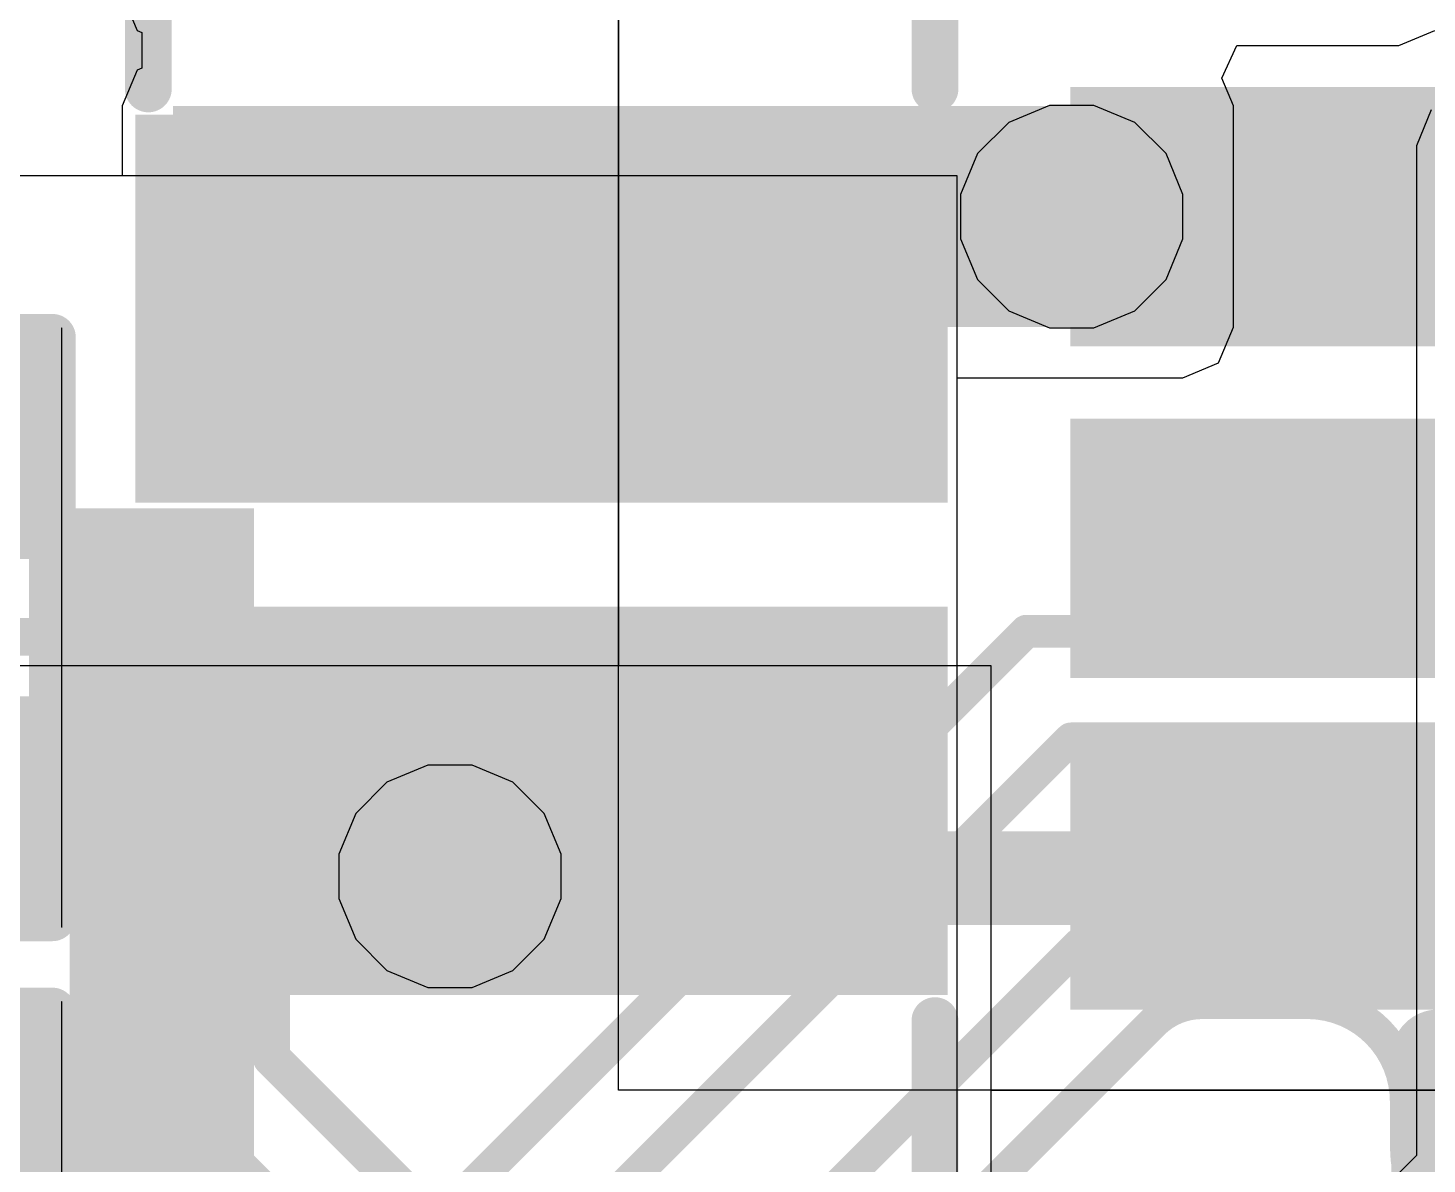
# Model space of a CAD drawing. Header units: inches. Extents: x -6 to 283, y -12 to 154.
# Drawn here: x 30.239 to 34.033, y 8.024 to 11.107 of the extents above; entities that cross this region are included whole.
import ezdxf

# ---------------------------------------------------------------- set-up
doc = ezdxf.new("R2010")
doc.units = ezdxf.units.IN
for name, color, linetype in [('Bottom Layer', 5, 'Continuous'), ('Bottom Overlay', 54, 'Continuous'), ('Bottom Paste', 16, 'Continuous'), ('Bottom Solder', 6, 'Continuous'), ('Drill Drawing', 1, 'Continuous'), ('GND-1', 16, 'Continuous'), ('GND-2', 90, 'Continuous'), ('GND-3', 216, 'Continuous'), ('GND-4', 54, 'Continuous'), ('PWR-1', 156, 'Continuous'), ('PWR-2', 130, 'Continuous'), ('Signal L1', 76, 'Continuous'), ('Signal L2', 6, 'Continuous'), ('Top Layer', 1, 'Continuous'), ('Top Overlay', 2, 'Continuous'), ('Top Paste', 8, 'Continuous'), ('Top Solder', 216, 'Continuous'), ('Via Holes', 16, 'Continuous')]:
    doc.layers.add(name, color=color, linetype=linetype)

# ---------------------------------------------------------------- blocks, each defined once
blk = doc.blocks.new('AP6275S__49')
at = {"layer": 'Top Layer'}
for points in [[(6.62250009, -2.45000018), (7.747499109999999, -2.45000018), (7.747499109999999, -2.94999918), (6.62250009, -2.94999918)], [(6.62250009, -3.34999838), (7.747499109999999, -3.34999838), (7.747499109999999, -3.84999738), (6.62250009, -3.84999738)], [(6.62250009, -4.24999912), (7.747499109999999, -4.24999912), (7.747499109999999, -4.74999812), (6.62250009, -4.74999812)]]:
    blk.add_hatch(color=1, dxfattribs=at).paths.add_polyline_path(points)
at = {"layer": 'Top Paste'}
for points in [[(6.62250009, -2.45000018), (7.747499109999999, -2.45000018), (7.747499109999999, -2.94999918), (6.62250009, -2.94999918)], [(6.62250009, -3.34999838), (7.747499109999999, -3.34999838), (7.747499109999999, -3.84999738), (6.62250009, -3.84999738)], [(6.62250009, -4.24999912), (7.747499109999999, -4.24999912), (7.747499109999999, -4.74999812), (6.62250009, -4.74999812)]]:
    blk.add_hatch(color=8, dxfattribs=at).paths.add_polyline_path(points)
at = {"layer": 'Top Solder'}
for points in [[(6.52090009, -2.34840018), (7.849099109999999, -2.34840018), (7.849099109999999, -3.05159918), (6.52090009, -3.05159918)], [(6.52090009, -3.24839838), (7.849099109999999, -3.24839838), (7.849099109999999, -3.95159738), (6.52090009, -3.95159738)], [(6.52090009, -4.14839912), (7.849099109999999, -4.14839912), (7.849099109999999, -4.85159812), (6.52090009, -4.85159812)]]:
    blk.add_hatch(color=216, dxfattribs=at).paths.add_polyline_path(points)
at = {"layer": 'Top Overlay'}
blk.add_lwpolyline([(7.518397459999999, -6.55319746, 0.254, 0.254, 0), (7.518397459999999, -4.97839746, 0.254, 0.254, 0)], format="xyseb", dxfattribs=at)
blk.add_lwpolyline([(7.454897459999999, -4.97839746, 0.127, 0.127, 1), (7.58189746, -4.97839746, 0.127, 0.127, 1)], format="xyseb", close=True, dxfattribs=at)
blk = doc.blocks.new('R___0402_B_75')
at = {"layer": 'Bottom Layer'}
for points in [[(-0.2413, 0.3175), (-0.2412999999999999, -0.3175), (-0.6985, -0.3175), (-0.6985, 0.3175)], [(0.6985, 0.3175), (0.6985, -0.3175), (0.2413, -0.3175), (0.2412999999999999, 0.3175)]]:
    blk.add_hatch(color=5, dxfattribs=at).paths.add_polyline_path(points)
at = {"layer": 'Bottom Paste'}
for points in [[(-0.2413, 0.3175), (-0.2412999999999999, -0.3175), (-0.6985, -0.3175), (-0.6985, 0.3175)], [(0.6985, 0.3175), (0.6985, -0.3175), (0.2413, -0.3175), (0.2412999999999999, 0.3175)]]:
    blk.add_hatch(color=16, dxfattribs=at).paths.add_polyline_path(points)
at = {"layer": 'Bottom Solder'}
for points in [[(-0.18629884, 0.37250116), (-0.1862988399999999, -0.37250116), (-0.75350116, -0.37250116), (-0.75350116, 0.37250116)], [(0.75350116, 0.37250116), (0.75350116, -0.37250116), (0.18629884, -0.37250116), (0.1862988399999999, 0.37250116)]]:
    blk.add_hatch(color=6, dxfattribs=at).paths.add_polyline_path(points)
at = {"layer": 'Bottom Overlay'}
for points in [[(0.7874, 0.4064, 0.127, 0.127, 0), (-0.7874, 0.4064, 0.127, 0.127, 0)], [(-0.7874, -0.4064, 0.127, 0.127, 0), (-0.7874, 0.4064, 0.127, 0.127, 0)], [(0.7874, -0.4064, 0.127, 0.127, 0), (0.7874, 0.4064, 0.127, 0.127, 0)], [(0.8128, 0.4318, 0.0032258, 0.0032258, 0), (-0.8128, 0.4318, 0.0032258, 0.0032258, 0)], [(0.7874, -0.4064, 0.127, 0.127, 0), (-0.7874, -0.4064, 0.127, 0.127, 0)]]:
    blk.add_lwpolyline(points, format="xyseb", dxfattribs=at)
for points in [[(-0.8191499999999999, 0.4064, 0.0635, 0.0635, 1), (-0.7556499999999999, 0.4064, 0.0635, 0.0635, 1)], [(-0.8191499999999999, 0.4064, 0.0635, 0.0635, 1), (-0.7556499999999999, 0.4064, 0.0635, 0.0635, 1)], [(0.7556499999999999, 0.4064, 0.0635, 0.0635, 1), (0.8191499999999999, 0.4064, 0.0635, 0.0635, 1)], [(0.7556499999999999, 0.4064, 0.0635, 0.0635, 1), (0.8191499999999999, 0.4064, 0.0635, 0.0635, 1)], [(-0.81360518, 0.4318, 0.0016129, 0.0016129, 1), (-0.8119948199999999, 0.4318, 0.0016129, 0.0016129, 1)], [(0.8119948199999999, 0.4318, 0.0016129, 0.0016129, 1), (0.81360518, 0.4318, 0.0016129, 0.0016129, 1)], [(-0.8191499999999999, -0.4064, 0.0635, 0.0635, 1), (-0.7556499999999999, -0.4064, 0.0635, 0.0635, 1)], [(-0.8191499999999999, -0.4064, 0.0635, 0.0635, 1), (-0.7556499999999999, -0.4064, 0.0635, 0.0635, 1)], [(0.7556499999999999, -0.4064, 0.0635, 0.0635, 1), (0.8191499999999999, -0.4064, 0.0635, 0.0635, 1)], [(0.7556499999999999, -0.4064, 0.0635, 0.0635, 1), (0.8191499999999999, -0.4064, 0.0635, 0.0635, 1)]]:
    blk.add_lwpolyline(points, format="xyseb", close=True, dxfattribs=at)
blk = doc.blocks.new('R___0402_B_114')
at = {"layer": 'Bottom Layer'}
for points in [[(-0.2413, 0.3175), (-0.2412999999999999, -0.3175), (-0.6985, -0.3175), (-0.6985, 0.3175)], [(0.6985, 0.3175), (0.6985, -0.3175), (0.2413, -0.3175), (0.2412999999999999, 0.3175)]]:
    blk.add_hatch(color=5, dxfattribs=at).paths.add_polyline_path(points)
at = {"layer": 'Bottom Paste'}
for points in [[(-0.2413, 0.3175), (-0.2412999999999999, -0.3175), (-0.6985, -0.3175), (-0.6985, 0.3175)], [(0.6985, 0.3175), (0.6985, -0.3175), (0.2413, -0.3175), (0.2412999999999999, 0.3175)]]:
    blk.add_hatch(color=16, dxfattribs=at).paths.add_polyline_path(points)
at = {"layer": 'Bottom Solder'}
for points in [[(-0.18629884, 0.37250116), (-0.1862988399999999, -0.37250116), (-0.75350116, -0.37250116), (-0.75350116, 0.37250116)], [(0.75350116, 0.37250116), (0.75350116, -0.37250116), (0.18629884, -0.37250116), (0.1862988399999999, 0.37250116)]]:
    blk.add_hatch(color=6, dxfattribs=at).paths.add_polyline_path(points)
at = {"layer": 'Bottom Overlay'}
for points in [[(0.7874, 0.4064, 0.127, 0.127, 0), (-0.7874, 0.4064, 0.127, 0.127, 0)], [(-0.7874, -0.4064, 0.127, 0.127, 0), (-0.7874, 0.4064, 0.127, 0.127, 0)], [(0.7874, -0.4064, 0.127, 0.127, 0), (0.7874, 0.4064, 0.127, 0.127, 0)], [(0.8128, 0.4318, 0.0032258, 0.0032258, 0), (-0.8128, 0.4318, 0.0032258, 0.0032258, 0)], [(0.7874, -0.4064, 0.127, 0.127, 0), (-0.7874, -0.4064, 0.127, 0.127, 0)]]:
    blk.add_lwpolyline(points, format="xyseb", dxfattribs=at)
for points in [[(-0.8191499999999999, 0.4064, 0.0635, 0.0635, 1), (-0.7556499999999999, 0.4064, 0.0635, 0.0635, 1)], [(-0.8191499999999999, 0.4064, 0.0635, 0.0635, 1), (-0.7556499999999999, 0.4064, 0.0635, 0.0635, 1)], [(0.7556499999999999, 0.4064, 0.0635, 0.0635, 1), (0.8191499999999999, 0.4064, 0.0635, 0.0635, 1)], [(0.7556499999999999, 0.4064, 0.0635, 0.0635, 1), (0.8191499999999999, 0.4064, 0.0635, 0.0635, 1)], [(-0.81360518, 0.4318, 0.0016129, 0.0016129, 1), (-0.8119948199999999, 0.4318, 0.0016129, 0.0016129, 1)], [(0.8119948199999999, 0.4318, 0.0016129, 0.0016129, 1), (0.81360518, 0.4318, 0.0016129, 0.0016129, 1)], [(-0.8191499999999999, -0.4064, 0.0635, 0.0635, 1), (-0.7556499999999999, -0.4064, 0.0635, 0.0635, 1)], [(-0.8191499999999999, -0.4064, 0.0635, 0.0635, 1), (-0.7556499999999999, -0.4064, 0.0635, 0.0635, 1)], [(0.7556499999999999, -0.4064, 0.0635, 0.0635, 1), (0.8191499999999999, -0.4064, 0.0635, 0.0635, 1)], [(0.7556499999999999, -0.4064, 0.0635, 0.0635, 1), (0.8191499999999999, -0.4064, 0.0635, 0.0635, 1)]]:
    blk.add_lwpolyline(points, format="xyseb", close=True, dxfattribs=at)
blk = doc.blocks.new('I________1008_B_183')
at = {"layer": 'Bottom Layer'}
for points in [[(-1.2499975, 1.00000054), (-0.3999966599999999, 1.00000054), (-0.3999966599999999, -1.00000054), (-1.2499975, -1.00000054)], [(0.40000174, 1.00000054), (1.25000258, 1.00000054), (1.25000258, -1.00000054), (0.40000174, -1.00000054)]]:
    blk.add_hatch(color=5, dxfattribs=at).paths.add_polyline_path(points)
at = {"layer": 'Bottom Paste'}
for points in [[(-1.2499975, 1.00000054), (-0.3999966599999999, 1.00000054), (-0.3999966599999999, -1.00000054), (-1.2499975, -1.00000054)], [(0.40000174, 1.00000054), (1.25000258, 1.00000054), (1.25000258, -1.00000054), (0.40000174, -1.00000054)]]:
    blk.add_hatch(color=16, dxfattribs=at).paths.add_polyline_path(points)
at = {"layer": 'Bottom Solder'}
for points in [[(-1.3515975, 1.10160054), (-0.29839666, 1.10160054), (-0.29839666, -1.10160054), (-1.3515975, -1.10160054)], [(0.29840174, 1.10160054), (1.35160258, 1.10160054), (1.35160258, -1.10160054), (0.29840174, -1.10160054)]]:
    blk.add_hatch(color=6, dxfattribs=at).paths.add_polyline_path(points)
at = {"layer": 'Bottom Overlay'}
for points in [[(0.2286, 1.0668, 0.127, 0.127, 0), (-0.2286, 1.0668, 0.127, 0.127, 0)], [(0.2286, -1.0668, 0.127, 0.127, 0), (-0.2286, -1.0668, 0.127, 0.127, 0)]]:
    blk.add_lwpolyline(points, format="xyseb", dxfattribs=at)
for points in [[(-0.26035, 1.0668, 0.0635, 0.0635, 1), (-0.19685, 1.0668, 0.0635, 0.0635, 1)], [(0.19685, 1.0668, 0.0635, 0.0635, 1), (0.26035, 1.0668, 0.0635, 0.0635, 1)], [(-0.26035, -1.0668, 0.0635, 0.0635, 1), (-0.19685, -1.0668, 0.0635, 0.0635, 1)], [(0.19685, -1.0668, 0.0635, 0.0635, 1), (0.26035, -1.0668, 0.0635, 0.0635, 1)]]:
    blk.add_lwpolyline(points, format="xyseb", close=True, dxfattribs=at)
blk = doc.blocks.new('I________1008_B_191')
at = {"layer": 'Bottom Layer'}
for points in [[(-1.2499975, 1.00000054), (-0.3999966599999999, 1.00000054), (-0.3999966599999999, -1.00000054), (-1.2499975, -1.00000054)], [(0.40000174, 1.00000054), (1.25000258, 1.00000054), (1.25000258, -1.00000054), (0.40000174, -1.00000054)]]:
    blk.add_hatch(color=5, dxfattribs=at).paths.add_polyline_path(points)
at = {"layer": 'Bottom Paste'}
for points in [[(-1.2499975, 1.00000054), (-0.3999966599999999, 1.00000054), (-0.3999966599999999, -1.00000054), (-1.2499975, -1.00000054)], [(0.40000174, 1.00000054), (1.25000258, 1.00000054), (1.25000258, -1.00000054), (0.40000174, -1.00000054)]]:
    blk.add_hatch(color=16, dxfattribs=at).paths.add_polyline_path(points)
at = {"layer": 'Bottom Solder'}
for points in [[(-1.3515975, 1.10160054), (-0.29839666, 1.10160054), (-0.29839666, -1.10160054), (-1.3515975, -1.10160054)], [(0.29840174, 1.10160054), (1.35160258, 1.10160054), (1.35160258, -1.10160054), (0.29840174, -1.10160054)]]:
    blk.add_hatch(color=6, dxfattribs=at).paths.add_polyline_path(points)
at = {"layer": 'Bottom Overlay'}
for points in [[(-0.2286, 1.0668, 0.127, 0.127, 0), (0.2286, 1.0668, 0.127, 0.127, 0)], [(-0.2286, -1.0668, 0.127, 0.127, 0), (0.2286, -1.0668, 0.127, 0.127, 0)]]:
    blk.add_lwpolyline(points, format="xyseb", dxfattribs=at)
for points in [[(-0.26035, 1.0668, 0.0635, 0.0635, 1), (-0.19685, 1.0668, 0.0635, 0.0635, 1)], [(0.19685, 1.0668, 0.0635, 0.0635, 1), (0.26035, 1.0668, 0.0635, 0.0635, 1)], [(-0.26035, -1.0668, 0.0635, 0.0635, 1), (-0.19685, -1.0668, 0.0635, 0.0635, 1)], [(0.19685, -1.0668, 0.0635, 0.0635, 1), (0.26035, -1.0668, 0.0635, 0.0635, 1)]]:
    blk.add_lwpolyline(points, format="xyseb", close=True, dxfattribs=at)

msp = doc.modelspace()

# ---------------------------------------------------------------- hatches: boundary and pattern name
at = {"layer": 'Bottom Layer'}
msp.add_hatch(color=5, dxfattribs=at).paths.add_polyline_path([(30.63203932, 10.29521182), (33.37100768, 10.29521182), (33.37100768, 10.89518014), (30.63203932, 10.89518014)])
h = msp.add_hatch(color=5, dxfattribs=at)
edge = h.paths.add_edge_path()
edge.add_arc((33.06985766, 10.59507152), 0.1999996, 0, 360)
h = msp.add_hatch(color=5, dxfattribs=at)
edge = h.paths.add_edge_path()
edge.add_arc((31.38337894, 8.8050243), 0.1999996, 0, 360)
at = {"layer": 'GND-1'}
h = msp.add_hatch(color=16, dxfattribs=at)
edge = h.paths.add_edge_path()
edge.add_arc((33.06985766, 10.59507152), 0.1999996, 0, 360)
h = msp.add_hatch(color=16, dxfattribs=at)
edge = h.paths.add_edge_path()
edge.add_arc((31.38337894, 8.8050243), 0.1999996, 0, 360)
at = {"layer": 'GND-2'}
h = msp.add_hatch(color=90, dxfattribs=at)
edge = h.paths.add_edge_path()
edge.add_arc((33.06985766, 10.59507152), 0.1999996, 0, 360)
h = msp.add_hatch(color=90, dxfattribs=at)
edge = h.paths.add_edge_path()
edge.add_arc((31.38337894, 8.8050243), 0.1999996, 0, 360)
at = {"layer": 'GND-3'}
h = msp.add_hatch(color=216, dxfattribs=at)
edge = h.paths.add_edge_path()
edge.add_arc((33.06985766, 10.59507152), 0.1999996, 0, 360)
h = msp.add_hatch(color=216, dxfattribs=at)
edge = h.paths.add_edge_path()
edge.add_arc((31.38337894, 8.8050243), 0.1999996, 0, 360)
at = {"layer": 'GND-4'}
h = msp.add_hatch(color=54, dxfattribs=at)
edge = h.paths.add_edge_path()
edge.add_arc((33.06985766, 10.59507152), 0.1999996, 0, 360)
h = msp.add_hatch(color=54, dxfattribs=at)
edge = h.paths.add_edge_path()
edge.add_arc((31.38337894, 8.8050243), 0.1999996, 0, 360)
at = {"layer": 'PWR-1'}
h = msp.add_hatch(color=156, dxfattribs=at)
edge = h.paths.add_edge_path()
edge.add_arc((33.06985766, 10.59507152), 0.1999996, 0, 360)
h = msp.add_hatch(color=156, dxfattribs=at)
edge = h.paths.add_edge_path()
edge.add_arc((31.38337894, 8.8050243), 0.1999996, 0, 360)
at = {"layer": 'PWR-2'}
h = msp.add_hatch(color=130, dxfattribs=at)
edge = h.paths.add_edge_path()
edge.add_arc((33.06985766, 10.59507152), 0.1999996, 0, 360)
h = msp.add_hatch(color=130, dxfattribs=at)
edge = h.paths.add_edge_path()
edge.add_arc((31.38337894, 8.8050243), 0.1999996, 0, 360)
at = {"layer": 'Signal L1'}
h = msp.add_hatch(color=76, dxfattribs=at)
edge = h.paths.add_edge_path()
edge.add_arc((33.06985766, 10.59507152), 0.1999996, 0, 360)
h = msp.add_hatch(color=76, dxfattribs=at)
edge = h.paths.add_edge_path()
edge.add_arc((31.38337894, 8.8050243), 0.1999996, 0, 360)
at = {"layer": 'Signal L2'}
h = msp.add_hatch(color=6, dxfattribs=at)
edge = h.paths.add_edge_path()
edge.add_arc((33.06985766, 10.59507152), 0.1999996, 0, 360)
h = msp.add_hatch(color=6, dxfattribs=at)
edge = h.paths.add_edge_path()
edge.add_arc((31.38337894, 8.8050243), 0.1999996, 0, 360)
at = {"layer": 'Top Layer'}
h = msp.add_hatch(color=1, dxfattribs=at)
edge = h.paths.add_edge_path()
edge.add_arc((33.06985766, 10.59507152), 0.1999996, 0, 360)
for points in [[(33.16793722, 9.44507382), (34.85545733999999, 9.44507382), (34.85545733999999, 9.94507282), (33.16793722, 9.94507282)], [(30.35173508, 9.80328494), (30.35173508, 5.92241386), (30.85173408, 5.92241386), (30.85173408, 9.80328494)]]:
    msp.add_hatch(color=1, dxfattribs=at).paths.add_polyline_path(points)
h = msp.add_hatch(color=1, dxfattribs=at)
edge = h.paths.add_edge_path()
edge.add_arc((31.38337894, 8.8050243), 0.1999996, 0, 360)
at = {"layer": 'Via Holes'}
h = msp.add_hatch(color=7, dxfattribs=at)
edge = h.paths.add_edge_path()
edge.add_arc((33.06985766, 10.59507152), 0.0999998, 0, 360)
h = msp.add_hatch(color=7, dxfattribs=at)
edge = h.paths.add_edge_path()
edge.add_arc((31.38337894, 8.8050243), 0.0999998, 0, 360)

# ---------------------------------------------------------------- linework, layer by layer
at = {"layer": 'Bottom Layer'}
for p, q in [((30.49457452, 11.1968026), (30.53483606, 11.09959934)), ((30.53483606, 11.09959934), (30.54810248, 11.09410278)), ((30.54810248, 11.09410278), (30.54810248, 10.99787996)), ((33.95713046, 11.0593378), (34.05433372, 11.09959934)), ((33.47730414, 10.97043526), (33.51741328, 11.0593378)), ((33.51741328, 11.0593378), (33.95713046, 11.0593378)), ((30.53483606, 10.9923834), (30.49457452, 10.89518014)), ((30.54810248, 10.99787996), (30.53483606, 10.9923834)), ((33.50847502, 10.89518014), (33.47730414, 10.97043526)), ((30.49457452, 10.89518014), (30.49457452, 10.70591966)), ((33.50847502, 10.29521182), (33.50847502, 10.89518014)), ((34.04504748, 10.88454516), (34.00478339999999, 10.78733682)), ((34.00478339999999, 10.78733682), (34.00478594, 10.78733174)), ((34.00478594, 10.78733174), (34.00479356, 8.04720768)), ((32.75905564, 10.70591966), (24.95460084, 10.70591966)), ((30.49457452, 10.70591966), (27.11151804, 10.70591966)), ((32.75905564, 6.17716062), (32.75905564, 10.70591966)), ((33.46821348, 10.19800856), (33.50847502, 10.29521182)), ((33.37101022, 10.15774702), (33.46821348, 10.19800856)), ((32.75905564, 9.561901119999998), (32.75905564, 10.15774702)), ((32.75905564, 10.15774702), (33.37101022, 10.15774702)), ((32.75905564, 8.45790028), (32.75905564, 9.561901119999998)), ((32.75905564, 7.92236668), (32.75905564, 8.45790028)), ((34.00479356, 8.04720768), (33.79105509999999, 7.83347176))]:
    msp.add_line(p, q, dxfattribs=at)
at = {"layer": 'Drill Drawing'}
for points in [[(32.81585766, 10.84907152, 0.0508, 0.0508, 0), (33.32385765999999, 10.84907152, 0.0508, 0.0508, 0)], [(32.81585766, 10.34107152, 0.0508, 0.0508, 0), (32.81585766, 10.84907152, 0.0508, 0.0508, 0)], [(33.32385765999999, 10.34107152, 0.0508, 0.0508, 0), (33.32385765999999, 10.84907152, 0.0508, 0.0508, 0)], [(32.81585766, 10.34107152, 0.0508, 0.0508, 0), (33.32385765999999, 10.34107152, 0.0508, 0.0508, 0)], [(31.12937894, 9.059024299999999, 0.0508, 0.0508, 0), (31.63737894, 9.059024299999999, 0.0508, 0.0508, 0)], [(31.12937894, 8.5510243, 0.0508, 0.0508, 0), (31.12937894, 9.059024299999999, 0.0508, 0.0508, 0)], [(31.63737894, 8.5510243, 0.0508, 0.0508, 0), (31.63737894, 9.059024299999999, 0.0508, 0.0508, 0)], [(31.12937894, 8.5510243, 0.0508, 0.0508, 0), (31.63737894, 8.5510243, 0.0508, 0.0508, 0)]]:
    msp.add_lwpolyline(points, format="xyseb", dxfattribs=at)
for points in [[(32.80315766, 10.84907152, 0.0254, 0.0254, 1), (32.82855766, 10.84907152, 0.0254, 0.0254, 1)], [(32.80315766, 10.84907152, 0.0254, 0.0254, 1), (32.82855766, 10.84907152, 0.0254, 0.0254, 1)], [(33.31115766, 10.84907152, 0.0254, 0.0254, 1), (33.33655766, 10.84907152, 0.0254, 0.0254, 1)], [(33.31115766, 10.84907152, 0.0254, 0.0254, 1), (33.33655766, 10.84907152, 0.0254, 0.0254, 1)], [(32.80315766, 10.34107152, 0.0254, 0.0254, 1), (32.82855766, 10.34107152, 0.0254, 0.0254, 1)], [(32.80315766, 10.34107152, 0.0254, 0.0254, 1), (32.82855766, 10.34107152, 0.0254, 0.0254, 1)], [(33.31115766, 10.34107152, 0.0254, 0.0254, 1), (33.33655766, 10.34107152, 0.0254, 0.0254, 1)], [(33.31115766, 10.34107152, 0.0254, 0.0254, 1), (33.33655766, 10.34107152, 0.0254, 0.0254, 1)], [(31.11667894, 9.059024299999999, 0.0254, 0.0254, 1), (31.14207894, 9.059024299999999, 0.0254, 0.0254, 1)], [(31.11667894, 9.059024299999999, 0.0254, 0.0254, 1), (31.14207894, 9.059024299999999, 0.0254, 0.0254, 1)], [(31.62467894, 9.059024299999999, 0.0254, 0.0254, 1), (31.65007894, 9.059024299999999, 0.0254, 0.0254, 1)], [(31.62467894, 9.059024299999999, 0.0254, 0.0254, 1), (31.65007894, 9.059024299999999, 0.0254, 0.0254, 1)], [(31.11667894, 8.5510243, 0.0254, 0.0254, 1), (31.14207894, 8.5510243, 0.0254, 0.0254, 1)], [(31.11667894, 8.5510243, 0.0254, 0.0254, 1), (31.14207894, 8.5510243, 0.0254, 0.0254, 1)], [(31.62467894, 8.5510243, 0.0254, 0.0254, 1), (31.65007894, 8.5510243, 0.0254, 0.0254, 1)], [(31.62467894, 8.5510243, 0.0254, 0.0254, 1), (31.65007894, 8.5510243, 0.0254, 0.0254, 1)]]:
    msp.add_lwpolyline(points, format="xyseb", close=True, dxfattribs=at)
at = {"layer": 'GND-1'}
for p, q in [((33.0098654, 10.89667112), (32.89901472, 10.85075554)), ((33.12984992, 10.89667112), (33.0098654, 10.89667112)), ((33.2407006, 10.85075554), (33.12984992, 10.89667112)), ((32.89901472, 10.85075554), (32.81417364, 10.76591446)), ((33.32554168, 10.76591446), (33.2407006, 10.85075554)), ((32.81417364, 10.76591446), (32.76825806, 10.65506378)), ((33.37145726, 10.65506378), (33.32554168, 10.76591446)), ((32.76825806, 10.65506378), (32.76825806, 10.53507926)), ((33.37145726, 10.53507926), (33.37145726, 10.65506378)), ((32.76825806, 10.53507926), (32.81417364, 10.42422858)), ((33.32554168, 10.42422858), (33.37145726, 10.53507926)), ((32.81417364, 10.42422858), (32.89901472, 10.3393875)), ((33.2407006, 10.3393875), (33.32554168, 10.42422858)), ((32.89901472, 10.3393875), (33.0098654, 10.29347192)), ((33.12984992, 10.29347192), (33.2407006, 10.3393875)), ((33.0098654, 10.29347192), (33.12984992, 10.29347192)), ((31.32338668, 9.1066239), (31.212536, 9.06070832)), ((31.4433712, 9.1066239), (31.32338668, 9.1066239)), ((31.55422188, 9.06070832), (31.4433712, 9.1066239)), ((31.212536, 9.06070832), (31.12769492, 8.97586724)), ((31.63906296, 8.97586724), (31.55422188, 9.06070832)), ((31.12769492, 8.97586724), (31.08177934, 8.865016559999999)), ((31.68497854, 8.865016559999999), (31.63906296, 8.97586724)), ((31.08177934, 8.865016559999999), (31.08177934, 8.74503204)), ((31.68497854, 8.74503204), (31.68497854, 8.865016559999999)), ((31.08177934, 8.74503204), (31.12769492, 8.63418136)), ((31.63906296, 8.63418136), (31.68497854, 8.74503204)), ((31.12769492, 8.63418136), (31.212536, 8.54934028)), ((31.55422188, 8.54934028), (31.63906296, 8.63418136)), ((31.212536, 8.54934028), (31.32338668, 8.503424699999998)), ((31.4433712, 8.503424699999998), (31.55422188, 8.54934028)), ((31.32338668, 8.503424699999998), (31.4433712, 8.503424699999998))]:
    msp.add_line(p, q, dxfattribs=at)
at = {"layer": 'GND-2'}
for p, q in [((33.0098654, 10.89667112), (32.89901472, 10.85075554)), ((33.12984992, 10.89667112), (33.0098654, 10.89667112)), ((33.2407006, 10.85075554), (33.12984992, 10.89667112)), ((32.89901472, 10.85075554), (32.81417364, 10.76591446)), ((33.32554168, 10.76591446), (33.2407006, 10.85075554)), ((32.81417364, 10.76591446), (32.76825806, 10.65506378)), ((33.37145726, 10.65506378), (33.32554168, 10.76591446)), ((32.76825806, 10.65506378), (32.76825806, 10.53507926)), ((33.37145726, 10.53507926), (33.37145726, 10.65506378)), ((32.76825806, 10.53507926), (32.81417364, 10.42422858)), ((33.32554168, 10.42422858), (33.37145726, 10.53507926)), ((32.81417364, 10.42422858), (32.89901472, 10.3393875)), ((33.2407006, 10.3393875), (33.32554168, 10.42422858)), ((32.89901472, 10.3393875), (33.0098654, 10.29347192)), ((33.12984992, 10.29347192), (33.2407006, 10.3393875)), ((33.0098654, 10.29347192), (33.12984992, 10.29347192)), ((31.32338668, 9.1066239), (31.212536, 9.06070832)), ((31.4433712, 9.1066239), (31.32338668, 9.1066239)), ((31.55422188, 9.06070832), (31.4433712, 9.1066239)), ((31.212536, 9.06070832), (31.12769492, 8.97586724)), ((31.63906296, 8.97586724), (31.55422188, 9.06070832)), ((31.12769492, 8.97586724), (31.08177934, 8.865016559999999)), ((31.68497854, 8.865016559999999), (31.63906296, 8.97586724)), ((31.08177934, 8.865016559999999), (31.08177934, 8.74503204)), ((31.68497854, 8.74503204), (31.68497854, 8.865016559999999)), ((31.08177934, 8.74503204), (31.12769492, 8.63418136)), ((31.63906296, 8.63418136), (31.68497854, 8.74503204)), ((31.12769492, 8.63418136), (31.212536, 8.54934028)), ((31.55422188, 8.54934028), (31.63906296, 8.63418136)), ((31.212536, 8.54934028), (31.32338668, 8.503424699999998)), ((31.4433712, 8.503424699999998), (31.55422188, 8.54934028)), ((31.32338668, 8.503424699999998), (31.4433712, 8.503424699999998))]:
    msp.add_line(p, q, dxfattribs=at)
at = {"layer": 'GND-3'}
for p, q in [((33.0098654, 10.89667112), (32.89901472, 10.85075554)), ((33.12984992, 10.89667112), (33.0098654, 10.89667112)), ((33.2407006, 10.85075554), (33.12984992, 10.89667112)), ((32.89901472, 10.85075554), (32.81417364, 10.76591446)), ((33.32554168, 10.76591446), (33.2407006, 10.85075554)), ((32.81417364, 10.76591446), (32.76825806, 10.65506378)), ((33.37145726, 10.65506378), (33.32554168, 10.76591446)), ((32.76825806, 10.65506378), (32.76825806, 10.53507926)), ((33.37145726, 10.53507926), (33.37145726, 10.65506378)), ((32.76825806, 10.53507926), (32.81417364, 10.42422858)), ((33.32554168, 10.42422858), (33.37145726, 10.53507926)), ((32.81417364, 10.42422858), (32.89901472, 10.3393875)), ((33.2407006, 10.3393875), (33.32554168, 10.42422858)), ((32.89901472, 10.3393875), (33.0098654, 10.29347192)), ((33.12984992, 10.29347192), (33.2407006, 10.3393875)), ((33.0098654, 10.29347192), (33.12984992, 10.29347192)), ((31.32338668, 9.1066239), (31.212536, 9.06070832)), ((31.4433712, 9.1066239), (31.32338668, 9.1066239)), ((31.55422188, 9.06070832), (31.4433712, 9.1066239)), ((31.212536, 9.06070832), (31.12769492, 8.97586724)), ((31.63906296, 8.97586724), (31.55422188, 9.06070832)), ((31.12769492, 8.97586724), (31.08177934, 8.865016559999999)), ((31.68497854, 8.865016559999999), (31.63906296, 8.97586724)), ((31.08177934, 8.865016559999999), (31.08177934, 8.74503204)), ((31.68497854, 8.74503204), (31.68497854, 8.865016559999999)), ((31.08177934, 8.74503204), (31.12769492, 8.63418136)), ((31.63906296, 8.63418136), (31.68497854, 8.74503204)), ((31.12769492, 8.63418136), (31.212536, 8.54934028)), ((31.55422188, 8.54934028), (31.63906296, 8.63418136)), ((31.212536, 8.54934028), (31.32338668, 8.503424699999998)), ((31.4433712, 8.503424699999998), (31.55422188, 8.54934028)), ((31.32338668, 8.503424699999998), (31.4433712, 8.503424699999998))]:
    msp.add_line(p, q, dxfattribs=at)
at = {"layer": 'GND-4'}
for p, q in [((33.0098654, 10.89667112), (32.89901472, 10.85075554)), ((33.12984992, 10.89667112), (33.0098654, 10.89667112)), ((33.2407006, 10.85075554), (33.12984992, 10.89667112)), ((32.89901472, 10.85075554), (32.81417364, 10.76591446)), ((33.32554168, 10.76591446), (33.2407006, 10.85075554)), ((32.81417364, 10.76591446), (32.76825806, 10.65506378)), ((33.37145726, 10.65506378), (33.32554168, 10.76591446)), ((32.76825806, 10.65506378), (32.76825806, 10.53507926)), ((33.37145726, 10.53507926), (33.37145726, 10.65506378)), ((32.76825806, 10.53507926), (32.81417364, 10.42422858)), ((33.32554168, 10.42422858), (33.37145726, 10.53507926)), ((32.81417364, 10.42422858), (32.89901472, 10.3393875)), ((33.2407006, 10.3393875), (33.32554168, 10.42422858)), ((32.89901472, 10.3393875), (33.0098654, 10.29347192)), ((33.12984992, 10.29347192), (33.2407006, 10.3393875)), ((33.0098654, 10.29347192), (33.12984992, 10.29347192)), ((31.32338668, 9.1066239), (31.212536, 9.06070832)), ((31.4433712, 9.1066239), (31.32338668, 9.1066239)), ((31.55422188, 9.06070832), (31.4433712, 9.1066239)), ((31.212536, 9.06070832), (31.12769492, 8.97586724)), ((31.63906296, 8.97586724), (31.55422188, 9.06070832)), ((31.12769492, 8.97586724), (31.08177934, 8.865016559999999)), ((31.68497854, 8.865016559999999), (31.63906296, 8.97586724)), ((31.08177934, 8.865016559999999), (31.08177934, 8.74503204)), ((31.68497854, 8.74503204), (31.68497854, 8.865016559999999)), ((31.08177934, 8.74503204), (31.12769492, 8.63418136)), ((31.63906296, 8.63418136), (31.68497854, 8.74503204)), ((31.12769492, 8.63418136), (31.212536, 8.54934028)), ((31.55422188, 8.54934028), (31.63906296, 8.63418136)), ((31.212536, 8.54934028), (31.32338668, 8.503424699999998)), ((31.4433712, 8.503424699999998), (31.55422188, 8.54934028)), ((31.32338668, 8.503424699999998), (31.4433712, 8.503424699999998))]:
    msp.add_line(p, q, dxfattribs=at)
at = {"layer": 'PWR-1'}
for p, q in [((33.0098654, 10.89667112), (32.89901472, 10.85075554)), ((33.12984992, 10.89667112), (33.0098654, 10.89667112)), ((33.2407006, 10.85075554), (33.12984992, 10.89667112)), ((32.89901472, 10.85075554), (32.81417364, 10.76591446)), ((33.32554168, 10.76591446), (33.2407006, 10.85075554)), ((32.81417364, 10.76591446), (32.76825806, 10.65506378)), ((33.37145726, 10.65506378), (33.32554168, 10.76591446)), ((32.76825806, 10.65506378), (32.76825806, 10.53507926)), ((33.37145726, 10.53507926), (33.37145726, 10.65506378)), ((32.76825806, 10.53507926), (32.81417364, 10.42422858)), ((33.32554168, 10.42422858), (33.37145726, 10.53507926)), ((32.81417364, 10.42422858), (32.89901472, 10.3393875)), ((33.2407006, 10.3393875), (33.32554168, 10.42422858)), ((32.89901472, 10.3393875), (33.0098654, 10.29347192)), ((33.12984992, 10.29347192), (33.2407006, 10.3393875)), ((33.0098654, 10.29347192), (33.12984992, 10.29347192)), ((31.32338668, 9.1066239), (31.212536, 9.06070832)), ((31.4433712, 9.1066239), (31.32338668, 9.1066239)), ((31.55422188, 9.06070832), (31.4433712, 9.1066239)), ((31.212536, 9.06070832), (31.12769492, 8.97586724)), ((31.63906296, 8.97586724), (31.55422188, 9.06070832)), ((31.12769492, 8.97586724), (31.08177934, 8.865016559999999)), ((31.68497854, 8.865016559999999), (31.63906296, 8.97586724)), ((31.08177934, 8.865016559999999), (31.08177934, 8.74503204)), ((31.68497854, 8.74503204), (31.68497854, 8.865016559999999)), ((31.08177934, 8.74503204), (31.12769492, 8.63418136)), ((31.63906296, 8.63418136), (31.68497854, 8.74503204)), ((31.12769492, 8.63418136), (31.212536, 8.54934028)), ((31.55422188, 8.54934028), (31.63906296, 8.63418136)), ((31.212536, 8.54934028), (31.32338668, 8.503424699999998)), ((31.4433712, 8.503424699999998), (31.55422188, 8.54934028)), ((31.32338668, 8.503424699999998), (31.4433712, 8.503424699999998))]:
    msp.add_line(p, q, dxfattribs=at)
at = {"layer": 'PWR-2'}
for p, q in [((33.0098654, 10.89667112), (32.89901472, 10.85075554)), ((33.12984992, 10.89667112), (33.0098654, 10.89667112)), ((33.2407006, 10.85075554), (33.12984992, 10.89667112)), ((32.89901472, 10.85075554), (32.81417364, 10.76591446)), ((33.32554168, 10.76591446), (33.2407006, 10.85075554)), ((32.81417364, 10.76591446), (32.76825806, 10.65506378)), ((33.37145726, 10.65506378), (33.32554168, 10.76591446)), ((32.76825806, 10.65506378), (32.76825806, 10.53507926)), ((33.37145726, 10.53507926), (33.37145726, 10.65506378)), ((32.76825806, 10.53507926), (32.81417364, 10.42422858)), ((33.32554168, 10.42422858), (33.37145726, 10.53507926)), ((32.81417364, 10.42422858), (32.89901472, 10.3393875)), ((33.2407006, 10.3393875), (33.32554168, 10.42422858)), ((32.89901472, 10.3393875), (33.0098654, 10.29347192)), ((33.12984992, 10.29347192), (33.2407006, 10.3393875)), ((33.0098654, 10.29347192), (33.12984992, 10.29347192)), ((31.32338668, 9.1066239), (31.212536, 9.06070832)), ((31.4433712, 9.1066239), (31.32338668, 9.1066239)), ((31.55422188, 9.06070832), (31.4433712, 9.1066239)), ((31.212536, 9.06070832), (31.12769492, 8.97586724)), ((31.63906296, 8.97586724), (31.55422188, 9.06070832)), ((31.12769492, 8.97586724), (31.08177934, 8.865016559999999)), ((31.68497854, 8.865016559999999), (31.63906296, 8.97586724)), ((31.08177934, 8.865016559999999), (31.08177934, 8.74503204)), ((31.68497854, 8.74503204), (31.68497854, 8.865016559999999)), ((31.08177934, 8.74503204), (31.12769492, 8.63418136)), ((31.63906296, 8.63418136), (31.68497854, 8.74503204)), ((31.12769492, 8.63418136), (31.212536, 8.54934028)), ((31.55422188, 8.54934028), (31.63906296, 8.63418136)), ((31.212536, 8.54934028), (31.32338668, 8.503424699999998)), ((31.4433712, 8.503424699999998), (31.55422188, 8.54934028)), ((31.32338668, 8.503424699999998), (31.4433712, 8.503424699999998))]:
    msp.add_line(p, q, dxfattribs=at)
at = {"layer": 'Signal L1'}
for points in [[(30.31635542, 6.839734859999999, 0.08889999999999999, 0.08889999999999999, 0), (32.94669814, 9.47007758, 0.08889999999999999, 0.08889999999999999, 0)], [(32.94669814, 9.47007758, 0.08889999999999999, 0.08889999999999999, 0), (43.64464982, 9.47007758, 0.08889999999999999, 0.08889999999999999, 0)], [(30.60845542, 6.7187445, 0.08889999999999999, 0.08889999999999999, 0), (33.0676885, 9.177977579999999, 0.08889999999999999, 0.08889999999999999, 0)], [(33.0676885, 9.177977579999999, 0.08889999999999999, 0.08889999999999999, 0), (43.76564018, 9.177977579999999, 0.08889999999999999, 0.08889999999999999, 0)], [(33.08633464, 8.616538519999999, 0.08889999999999999, 0.08889999999999999, -0.1999909472770583), (33.4170401, 8.7543259, 0.08889999999999999, 0.08889999999999999, 0)], [(33.4170401, 8.7543259, 0.08889999999999999, 0.08889999999999999, 0), (33.71206872, 8.7543259, 0.08889999999999999, 0.08889999999999999, 0)], [(33.71206872, 8.754328439999998, 0.08889999999999999, 0.08889999999999999, -0.001506673397261366), (33.71436488, 8.754323359999999, 0.08889999999999999, 0.08889999999999999, 0)], [(33.71436488, 8.754323359999999, 0.08889999999999999, 0.08889999999999999, -0.002791423259831224), (33.71599556, 8.7543132, 0.08889999999999999, 0.08889999999999999, 0)], [(33.71599556, 8.7543132, 0.08889999999999999, 0.08889999999999999, -0.4106761781847873), (34.26922788, 8.19434988, 0.08889999999999999, 0.08889999999999999, 0)], [(31.23218544, 6.76238678, 0.08889999999999999, 0.08889999999999999, 0), (33.08581393999999, 8.61601782, 0.08889999999999999, 0.08889999999999999, 0)], [(33.08581393999999, 8.61601782, 0.08889999999999999, 0.08889999999999999, 0), (33.08633464, 8.616538519999999, 0.08889999999999999, 0.08889999999999999, 0)], [(33.28997151999999, 8.4070825, 0.08889999999999999, 0.08889999999999999, -0.1984619873410862), (33.42342566, 8.4622259, 0.08889999999999999, 0.08889999999999999, 0)], [(33.42342566, 8.4622259, 0.08889999999999999, 0.08889999999999999, 0), (33.71219064, 8.4622259, 0.08889999999999999, 0.08889999999999999, 0)], [(33.71219064, 8.46222844, 0.08889999999999999, 0.08889999999999999, -0.002657158529336122), (33.71313552, 8.4622259, 0.08889999999999999, 0.08889999999999999, 0)], [(33.71313552, 8.4622259, 0.08889999999999999, 0.08889999999999999, -0.40994335537201), (33.97712788, 8.19434988, 0.08889999999999999, 0.08889999999999999, 0)], [(31.43906336, 6.556174339999999, 0.08889999999999999, 0.08889999999999999, 0), (33.28974038, 8.40685136, 0.08889999999999999, 0.08889999999999999, 0)], [(33.28974038, 8.40685136, 0.08889999999999999, 0.08889999999999999, 0), (33.28997151999999, 8.4070825, 0.08889999999999999, 0.08889999999999999, 0)], [(33.28974038, 8.40685136, 0.08889999999999999, 0.08889999999999999, -0.0004332758072179775), (33.28997151999999, 8.4070825, 0.08889999999999999, 0.08889999999999999, 0)], [(33.97712788, 8.07466254, 0.08889999999999999, 0.08889999999999999, 0), (33.97712788, 8.19434988, 0.08889999999999999, 0.08889999999999999, 0)], [(34.34225288, 7.71035288, 0.08889999999999999, 0.08889999999999999, -0.413559671305201), (33.97712788, 8.07466254, 0.08889999999999999, 0.08889999999999999, 0)]]:
    msp.add_lwpolyline(points, format="xyseb", dxfattribs=at)
for points in [[(32.92447314, 9.47007758, 0.04445, 0.04445, 1), (32.96892313999999, 9.47007758, 0.04445, 0.04445, 1)], [(32.92447314, 9.47007758, 0.04445, 0.04445, 1), (32.96892313999999, 9.47007758, 0.04445, 0.04445, 1)], [(33.0454635, 9.177977579999999, 0.04445, 0.04445, 1), (33.08991349999999, 9.177977579999999, 0.04445, 0.04445, 1)], [(33.0454635, 9.177977579999999, 0.04445, 0.04445, 1), (33.08991349999999, 9.177977579999999, 0.04445, 0.04445, 1)], [(33.3948151, 8.7543259, 0.04445, 0.04445, 1), (33.4392651, 8.7543259, 0.04445, 0.04445, 1)], [(33.3948151, 8.7543259, 0.04445, 0.04445, 1), (33.4392651, 8.7543259, 0.04445, 0.04445, 1)], [(33.68984372, 8.754328439999998, 0.04445, 0.04445, 1), (33.73429372, 8.754328439999998, 0.04445, 0.04445, 1)], [(33.68984372, 8.7543259, 0.04445, 0.04445, 1), (33.73429372, 8.7543259, 0.04445, 0.04445, 1)], [(33.69213988, 8.754323359999999, 0.04445, 0.04445, 1), (33.73658988, 8.754323359999999, 0.04445, 0.04445, 1)], [(33.69213988, 8.754323359999999, 0.04445, 0.04445, 1), (33.73658988, 8.754323359999999, 0.04445, 0.04445, 1)], [(33.69377056, 8.7543132, 0.04445, 0.04445, 1), (33.73822056, 8.7543132, 0.04445, 0.04445, 1)], [(33.69377056, 8.7543132, 0.04445, 0.04445, 1), (33.73822056, 8.7543132, 0.04445, 0.04445, 1)], [(33.06358894, 8.61601782, 0.04445, 0.04445, 1), (33.10803894, 8.61601782, 0.04445, 0.04445, 1)], [(33.06358894, 8.61601782, 0.04445, 0.04445, 1), (33.10803894, 8.61601782, 0.04445, 0.04445, 1)], [(33.06410964, 8.616538519999999, 0.04445, 0.04445, 1), (33.10855964, 8.616538519999999, 0.04445, 0.04445, 1)], [(33.06410964, 8.616538519999999, 0.04445, 0.04445, 1), (33.10855964, 8.616538519999999, 0.04445, 0.04445, 1)], [(33.40120065999999, 8.4622259, 0.04445, 0.04445, 1), (33.44565066, 8.4622259, 0.04445, 0.04445, 1)], [(33.40120065999999, 8.4622259, 0.04445, 0.04445, 1), (33.44565066, 8.4622259, 0.04445, 0.04445, 1)], [(33.68996564, 8.46222844, 0.04445, 0.04445, 1), (33.73441564, 8.46222844, 0.04445, 0.04445, 1)], [(33.68996564, 8.4622259, 0.04445, 0.04445, 1), (33.73441564, 8.4622259, 0.04445, 0.04445, 1)], [(33.69091052, 8.4622259, 0.04445, 0.04445, 1), (33.73536052, 8.4622259, 0.04445, 0.04445, 1)], [(33.69091052, 8.4622259, 0.04445, 0.04445, 1), (33.73536052, 8.4622259, 0.04445, 0.04445, 1)], [(33.26751538, 8.40685136, 0.04445, 0.04445, 1), (33.31196538, 8.40685136, 0.04445, 0.04445, 1)], [(33.26751538, 8.40685136, 0.04445, 0.04445, 1), (33.31196538, 8.40685136, 0.04445, 0.04445, 1)], [(33.26751538, 8.40685136, 0.04445, 0.04445, 1), (33.31196538, 8.40685136, 0.04445, 0.04445, 1)], [(33.26774652, 8.4070825, 0.04445, 0.04445, 1), (33.31219652, 8.4070825, 0.04445, 0.04445, 1)], [(33.26774652, 8.4070825, 0.04445, 0.04445, 1), (33.31219652, 8.4070825, 0.04445, 0.04445, 1)], [(33.26774652, 8.4070825, 0.04445, 0.04445, 1), (33.31219652, 8.4070825, 0.04445, 0.04445, 1)], [(33.95490288, 8.19434988, 0.04445, 0.04445, 1), (33.99935288, 8.19434988, 0.04445, 0.04445, 1)], [(33.95490288, 8.19434988, 0.04445, 0.04445, 1), (33.99935288, 8.19434988, 0.04445, 0.04445, 1)], [(33.95490288, 8.07466254, 0.04445, 0.04445, 1), (33.99935288, 8.07466254, 0.04445, 0.04445, 1)], [(33.95490288, 8.07466254, 0.04445, 0.04445, 1), (33.99935288, 8.07466254, 0.04445, 0.04445, 1)]]:
    msp.add_lwpolyline(points, format="xyseb", close=True, dxfattribs=at)
at = {"layer": 'Signal L2'}
for points in [[(30.03743548, 9.45497982, 0.1016, 0.1016, 0), (30.78312614, 9.45497982, 0.1016, 0.1016, 0)], [(30.78312614, 9.45497982, 0.1016, 0.1016, 0), (30.8990492, 9.33905676, 0.1016, 0.1016, 0)], [(30.8990492, 8.3129501, 0.1016, 0.1016, 0), (30.8990492, 9.33905676, 0.1016, 0.1016, 0)], [(30.8990492, 8.3129501, 0.1016, 0.1016, 0), (32.230695, 6.9813043, 0.1016, 0.1016, 0)], [(29.52857188, 8.1245075, 0.1016, 0.1016, 0), (30.70306788, 8.1245075, 0.1016, 0.1016, 0)], [(30.70306788, 8.1245075, 0.1016, 0.1016, 0), (31.92840198, 6.8991734, 0.1016, 0.1016, 0)]]:
    msp.add_lwpolyline(points, format="xyseb", dxfattribs=at)
for points in [[(30.75772614, 9.45497982, 0.0508, 0.0508, 1), (30.80852614, 9.45497982, 0.0508, 0.0508, 1)], [(30.75772614, 9.45497982, 0.0508, 0.0508, 1), (30.80852614, 9.45497982, 0.0508, 0.0508, 1)], [(30.8736492, 9.33905676, 0.0508, 0.0508, 1), (30.9244492, 9.33905676, 0.0508, 0.0508, 1)], [(30.8736492, 9.33905676, 0.0508, 0.0508, 1), (30.9244492, 9.33905676, 0.0508, 0.0508, 1)], [(30.8736492, 8.3129501, 0.0508, 0.0508, 1), (30.9244492, 8.3129501, 0.0508, 0.0508, 1)], [(30.8736492, 8.3129501, 0.0508, 0.0508, 1), (30.9244492, 8.3129501, 0.0508, 0.0508, 1)], [(30.67766788, 8.1245075, 0.0508, 0.0508, 1), (30.72846788, 8.1245075, 0.0508, 0.0508, 1)], [(30.67766788, 8.1245075, 0.0508, 0.0508, 1), (30.72846788, 8.1245075, 0.0508, 0.0508, 1)]]:
    msp.add_lwpolyline(points, format="xyseb", close=True, dxfattribs=at)
at = {"layer": 'Top Layer'}
for p, q in [((31.84009125999999, 8.22510928), (31.84009125999999, 20.35987292)), ((31.84009125999999, 17.97627342), (31.84009125999999, 9.37654462)), ((32.85123732, 9.37654462), (20.14159548, 9.37654462)), ((31.84009125999999, 9.37654462), (20.14159548, 9.37654462)), ((32.85123732, 6.405107839999999), (32.85123732, 9.37654462)), ((34.58509974, 8.22510928), (31.84009125999999, 8.22510928)), ((32.85123732, 7.805038999999999), (32.85123732, 8.22510928)), ((32.85123732, 8.22510928), (34.58509974, 8.22510928))]:
    msp.add_line(p, q, dxfattribs=at)
for points in [[(33.06985766, 10.59507152, 0.3809999999999999, 0.3809999999999999, 0), (33.78871576, 10.59507152, 0.3809999999999999, 0.3809999999999999, 0)], [(33.01157989999999, 10.59507152, 0.1778, 0.1778, 0), (33.01157989999999, 10.5982516, 0.1778, 0.1778, 0)], [(33.01157989999999, 10.59507152, 0.1778, 0.1778, 0), (33.730438, 10.59507152, 0.1778, 0.1778, 0)], [(33.730438, 9.695073319999999, 0.254, 0.254, 0), (35.31111048, 9.695073319999999, 0.254, 0.254, 0)], [(31.3883548, 8.80004844, 0.254, 0.254, 0), (33.72546214, 8.80004844, 0.254, 0.254, 0)], [(31.38337894, 8.8050243, 0.1778, 0.1778, 0), (31.3883548, 8.80004844, 0.1778, 0.1778, 0)], [(33.72546214, 8.80004844, 0.1778, 0.1778, 0), (33.730438, 8.79507258, 0.1778, 0.1778, 0)]]:
    msp.add_lwpolyline(points, format="xyseb", dxfattribs=at)
for points in [[(32.97460766, 10.59507152, 0.1905, 0.1905, 1), (33.16510766, 10.59507152, 0.1905, 0.1905, 1)], [(33.69346576, 10.59507152, 0.1905, 0.1905, 1), (33.88396576, 10.59507152, 0.1905, 0.1905, 1)], [(32.9671299, 10.5982516, 0.08889999999999999, 0.08889999999999999, 1), (33.0560299, 10.5982516, 0.08889999999999999, 0.08889999999999999, 1)], [(32.9671299, 10.59507152, 0.08889999999999999, 0.08889999999999999, 1), (33.0560299, 10.59507152, 0.08889999999999999, 0.08889999999999999, 1)], [(32.9671299, 10.59507152, 0.08889999999999999, 0.08889999999999999, 1), (33.0560299, 10.59507152, 0.08889999999999999, 0.08889999999999999, 1)], [(33.68598799999999, 10.59507152, 0.08889999999999999, 0.08889999999999999, 1), (33.774888, 10.59507152, 0.08889999999999999, 0.08889999999999999, 1)], [(33.66693799999999, 9.695073319999999, 0.127, 0.127, 1), (33.793938, 9.695073319999999, 0.127, 0.127, 1)], [(31.3248548, 8.80004844, 0.127, 0.127, 1), (31.4518548, 8.80004844, 0.127, 0.127, 1)], [(33.66196213999999, 8.80004844, 0.127, 0.127, 1), (33.78896214, 8.80004844, 0.127, 0.127, 1)], [(31.33892894, 8.8050243, 0.08889999999999999, 0.08889999999999999, 1), (31.42782894, 8.8050243, 0.08889999999999999, 0.08889999999999999, 1)], [(31.3439048, 8.80004844, 0.08889999999999999, 0.08889999999999999, 1), (31.4328048, 8.80004844, 0.08889999999999999, 0.08889999999999999, 1)], [(33.68101213999999, 8.80004844, 0.08889999999999999, 0.08889999999999999, 1), (33.76991214, 8.80004844, 0.08889999999999999, 0.08889999999999999, 1)], [(33.68598799999999, 8.79507258, 0.08889999999999999, 0.08889999999999999, 1), (33.774888, 8.79507258, 0.08889999999999999, 0.08889999999999999, 1)]]:
    msp.add_lwpolyline(points, format="xyseb", close=True, dxfattribs=at)

# ---------------------------------------------------------------- block references
msp.add_blockref('AP6275S__49', (26.5454384, 13.2950712))
for name, p, rotation in [('I________1008_B_183', (31.6320551, 11.17007418), 270), ('R___0402_B_75', (29.89863718, 9.479973419999999), 270), ('I________1008_B_191', (31.6320551, 8.184898539999999), 90), ('R___0402_B_114', (29.89863718, 7.65207258), 270)]:
    msp.add_blockref(name, p, dxfattribs=dict(rotation=rotation))

doc.saveas('drawing.dxf')
